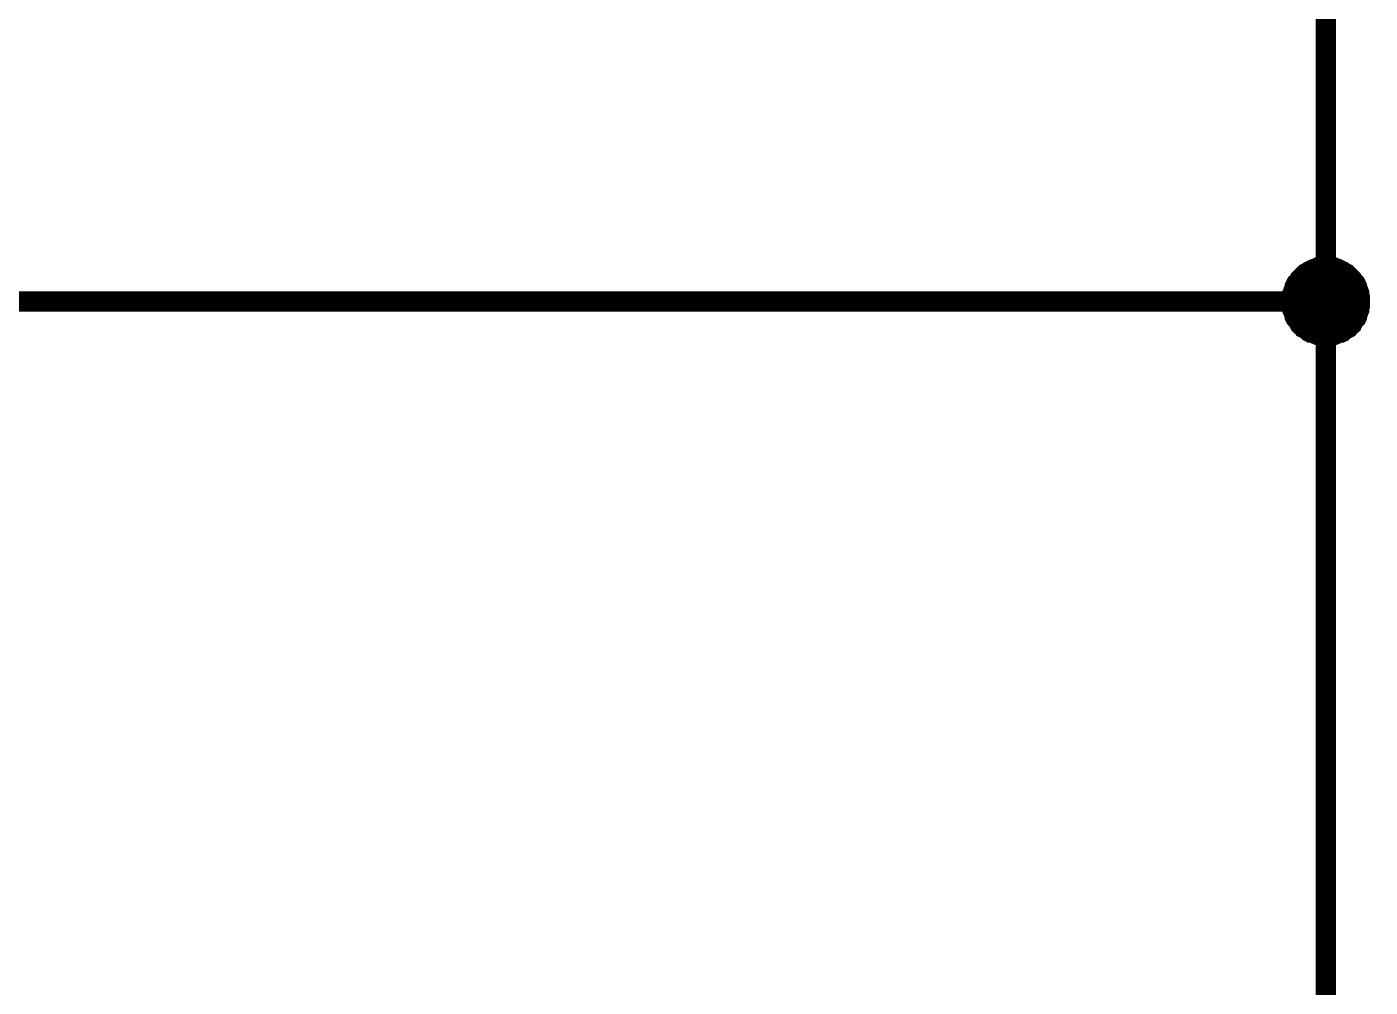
# Model space of a CAD drawing. Header units: inches. Extents: x 0 to 420, y 0 to 297.
# Drawn here: x 273.29 to 293.13, y 169.86 to 184.05 of the extents above; entities that cross this region are included whole.
import ezdxf

# ---------------------------------------------------------------- set-up
doc = ezdxf.new("R2010")
doc.units = ezdxf.units.IN
doc.layers.add('Sheet', color=255, linetype='Continuous')

msp = doc.modelspace()

# ---------------------------------------------------------------- linework, layer by layer
at = {"layer": 'Sheet'}
for points, const_width in [([(292.479, 186.499), (292.479, 179.99), (292.479, 167.499), (292.479, 163.993)], 0.3), ([(291.975, 179.99), (291.975, 180.013), (291.975, 180.046), (291.986, 180.069), (291.986, 180.091), (291.986, 180.113), (291.998, 180.147), (292.009, 180.169), (292.02, 180.192), (292.02, 180.214), (292.031, 180.237), (292.042, 180.259), (292.065, 180.281), (292.076, 180.293), (292.087, 180.315), (292.11, 180.337), (292.121, 180.349), (292.143, 180.371), (292.154, 180.382), (292.177, 180.405), (292.199, 180.416), (292.222, 180.427), (292.233, 180.438), (292.255, 180.449), (292.278, 180.461), (292.3, 180.472), (292.334, 180.483), (292.356, 180.494), (292.378, 180.494), (292.401, 180.494), (292.423, 180.505), (292.457, 180.505), (292.479, 180.505)], 0.3), ([(291.975, 179.99), (291.975, 180.013), (291.975, 180.046), (291.986, 180.069), (291.986, 180.091), (291.986, 180.113), (291.998, 180.147), (292.009, 180.169), (292.02, 180.192), (292.02, 180.214), (292.031, 180.237), (292.042, 180.259), (292.065, 180.281), (292.076, 180.293), (292.087, 180.315), (292.11, 180.337), (292.121, 180.349), (292.143, 180.371), (292.154, 180.382), (292.177, 180.405), (292.199, 180.416), (292.222, 180.427), (292.233, 180.438), (292.255, 180.449), (292.278, 180.461), (292.3, 180.472), (292.334, 180.483), (292.356, 180.494), (292.378, 180.494), (292.401, 180.494), (292.423, 180.505), (292.457, 180.505), (292.479, 180.505)], 0.3), ([(291.975, 179.99), (291.975, 180.013), (291.975, 180.046), (291.986, 180.069), (291.986, 180.091), (291.986, 180.113), (291.998, 180.147), (292.009, 180.169), (292.02, 180.192), (292.02, 180.214), (292.031, 180.237), (292.042, 180.259), (292.065, 180.281), (292.076, 180.293), (292.087, 180.315), (292.11, 180.337), (292.121, 180.349), (292.143, 180.371), (292.154, 180.382), (292.177, 180.405), (292.199, 180.416), (292.222, 180.427), (292.233, 180.438), (292.255, 180.449), (292.278, 180.461), (292.3, 180.472), (292.334, 180.483), (292.356, 180.494), (292.378, 180.494), (292.401, 180.494), (292.423, 180.505), (292.457, 180.505), (292.479, 180.505)], 0.3), ([(291.975, 179.99), (291.975, 180.013), (291.975, 180.046), (291.986, 180.069), (291.986, 180.091), (291.986, 180.113), (291.998, 180.147), (292.009, 180.169), (292.02, 180.192), (292.02, 180.214), (292.031, 180.237), (292.042, 180.259), (292.065, 180.281), (292.076, 180.293), (292.087, 180.315), (292.11, 180.337), (292.121, 180.349), (292.143, 180.371), (292.154, 180.382), (292.177, 180.405), (292.199, 180.416), (292.222, 180.427), (292.233, 180.438), (292.255, 180.449), (292.278, 180.461), (292.3, 180.472), (292.334, 180.483), (292.356, 180.494), (292.378, 180.494), (292.401, 180.494), (292.423, 180.505), (292.457, 180.505), (292.479, 180.505)], 0.3), ([(292.479, 180.505), (292.479, 180.505)], 0.3), ([(292.479, 180.505), (292.502, 180.505), (292.535, 180.505), (292.558, 180.494), (292.58, 180.494), (292.602, 180.494), (292.625, 180.483), (292.658, 180.472), (292.681, 180.461), (292.703, 180.449), (292.726, 180.438), (292.737, 180.427), (292.759, 180.416), (292.782, 180.405), (292.804, 180.382), (292.815, 180.371), (292.838, 180.349), (292.849, 180.337), (292.871, 180.315), (292.882, 180.293), (292.894, 180.281), (292.916, 180.259), (292.927, 180.237), (292.938, 180.214), (292.938, 180.192), (292.95, 180.169), (292.961, 180.147), (292.972, 180.113), (292.972, 180.091), (292.972, 180.069), (292.983, 180.046), (292.983, 180.013), (292.983, 179.99)], 0.3), ([(292.479, 180.505), (292.479, 180.505)], 0.3), ([(292.479, 180.505), (292.502, 180.505), (292.535, 180.505), (292.558, 180.494), (292.58, 180.494), (292.602, 180.494), (292.625, 180.483), (292.658, 180.472), (292.681, 180.461), (292.703, 180.449), (292.726, 180.438), (292.737, 180.427), (292.759, 180.416), (292.782, 180.405), (292.804, 180.382), (292.815, 180.371), (292.838, 180.349), (292.849, 180.337), (292.871, 180.315), (292.882, 180.293), (292.894, 180.281), (292.916, 180.259), (292.927, 180.237), (292.938, 180.214), (292.938, 180.192), (292.95, 180.169), (292.961, 180.147), (292.972, 180.113), (292.972, 180.091), (292.972, 180.069), (292.983, 180.046), (292.983, 180.013), (292.983, 179.99)], 0.3), ([(292.479, 180.505), (292.479, 180.505)], 0.3), ([(292.479, 180.505), (292.502, 180.505), (292.535, 180.505), (292.558, 180.494), (292.58, 180.494), (292.602, 180.494), (292.625, 180.483), (292.658, 180.472), (292.681, 180.461), (292.703, 180.449), (292.726, 180.438), (292.737, 180.427), (292.759, 180.416), (292.782, 180.405), (292.804, 180.382), (292.815, 180.371), (292.838, 180.349), (292.849, 180.337), (292.871, 180.315), (292.882, 180.293), (292.894, 180.281), (292.916, 180.259), (292.927, 180.237), (292.938, 180.214), (292.938, 180.192), (292.95, 180.169), (292.961, 180.147), (292.972, 180.113), (292.972, 180.091), (292.972, 180.069), (292.983, 180.046), (292.983, 180.013), (292.983, 179.99)], 0.3), ([(292.479, 180.505), (292.479, 180.505)], 0.3), ([(292.479, 180.505), (292.502, 180.505), (292.535, 180.505), (292.558, 180.494), (292.58, 180.494), (292.602, 180.494), (292.625, 180.483), (292.658, 180.472), (292.681, 180.461), (292.703, 180.449), (292.726, 180.438), (292.737, 180.427), (292.759, 180.416), (292.782, 180.405), (292.804, 180.382), (292.815, 180.371), (292.838, 180.349), (292.849, 180.337), (292.871, 180.315), (292.882, 180.293), (292.894, 180.281), (292.916, 180.259), (292.927, 180.237), (292.938, 180.214), (292.938, 180.192), (292.95, 180.169), (292.961, 180.147), (292.972, 180.113), (292.972, 180.091), (292.972, 180.069), (292.983, 180.046), (292.983, 180.013), (292.983, 179.99)], 0.3), ([(291.975, 179.99), (291.975, 180.013), (291.975, 180.046), (291.986, 180.069), (291.986, 180.091), (291.986, 180.113), (291.998, 180.147), (292.009, 180.169), (292.02, 180.192), (292.02, 180.214), (292.031, 180.237), (292.042, 180.259), (292.065, 180.281), (292.076, 180.293), (292.087, 180.315), (292.11, 180.337), (292.121, 180.349), (292.143, 180.371), (292.154, 180.382), (292.177, 180.405), (292.199, 180.416), (292.222, 180.427), (292.233, 180.438), (292.255, 180.449), (292.278, 180.461), (292.3, 180.472), (292.334, 180.483), (292.356, 180.494), (292.378, 180.494), (292.401, 180.494), (292.423, 180.505), (292.457, 180.505), (292.479, 180.505)], 0.0991), ([(291.975, 179.99), (291.975, 180.013), (291.975, 180.046), (291.986, 180.069), (291.986, 180.091), (291.986, 180.113), (291.998, 180.147), (292.009, 180.169), (292.02, 180.192), (292.02, 180.214), (292.031, 180.237), (292.042, 180.259), (292.065, 180.281), (292.076, 180.293), (292.087, 180.315), (292.11, 180.337), (292.121, 180.349), (292.143, 180.371), (292.154, 180.382), (292.177, 180.405), (292.199, 180.416), (292.222, 180.427), (292.233, 180.438), (292.255, 180.449), (292.278, 180.461), (292.3, 180.472), (292.334, 180.483), (292.356, 180.494), (292.378, 180.494), (292.401, 180.494), (292.423, 180.505), (292.457, 180.505), (292.479, 180.505)], 0.0991), ([(291.975, 179.99), (291.975, 180.013), (291.975, 180.046), (291.986, 180.069), (291.986, 180.091), (291.986, 180.113), (291.998, 180.147), (292.009, 180.169), (292.02, 180.192), (292.02, 180.214), (292.031, 180.237), (292.042, 180.259), (292.065, 180.281), (292.076, 180.293), (292.087, 180.315), (292.11, 180.337), (292.121, 180.349), (292.143, 180.371), (292.154, 180.382), (292.177, 180.405), (292.199, 180.416), (292.222, 180.427), (292.233, 180.438), (292.255, 180.449), (292.278, 180.461), (292.3, 180.472), (292.334, 180.483), (292.356, 180.494), (292.378, 180.494), (292.401, 180.494), (292.423, 180.505), (292.457, 180.505), (292.479, 180.505)], 0.0991), ([(291.975, 179.99), (291.975, 180.013), (291.975, 180.046), (291.986, 180.069), (291.986, 180.091), (291.986, 180.113), (291.998, 180.147), (292.009, 180.169), (292.02, 180.192), (292.02, 180.214), (292.031, 180.237), (292.042, 180.259), (292.065, 180.281), (292.076, 180.293), (292.087, 180.315), (292.11, 180.337), (292.121, 180.349), (292.143, 180.371), (292.154, 180.382), (292.177, 180.405), (292.199, 180.416), (292.222, 180.427), (292.233, 180.438), (292.255, 180.449), (292.278, 180.461), (292.3, 180.472), (292.334, 180.483), (292.356, 180.494), (292.378, 180.494), (292.401, 180.494), (292.423, 180.505), (292.457, 180.505), (292.479, 180.505)], 0.0991), ([(292.479, 180.505), (292.479, 180.505)], 0.0991), ([(292.479, 180.505), (292.502, 180.505), (292.535, 180.505), (292.558, 180.494), (292.58, 180.494), (292.602, 180.494), (292.625, 180.483), (292.658, 180.472), (292.681, 180.461), (292.703, 180.449), (292.726, 180.438), (292.737, 180.427), (292.759, 180.416), (292.782, 180.405), (292.804, 180.382), (292.815, 180.371), (292.838, 180.349), (292.849, 180.337), (292.871, 180.315), (292.882, 180.293), (292.894, 180.281), (292.916, 180.259), (292.927, 180.237), (292.938, 180.214), (292.938, 180.192), (292.95, 180.169), (292.961, 180.147), (292.972, 180.113), (292.972, 180.091), (292.972, 180.069), (292.983, 180.046), (292.983, 180.013), (292.983, 179.99)], 0.0991), ([(292.479, 180.505), (292.479, 180.505)], 0.0991), ([(292.479, 180.505), (292.502, 180.505), (292.535, 180.505), (292.558, 180.494), (292.58, 180.494), (292.602, 180.494), (292.625, 180.483), (292.658, 180.472), (292.681, 180.461), (292.703, 180.449), (292.726, 180.438), (292.737, 180.427), (292.759, 180.416), (292.782, 180.405), (292.804, 180.382), (292.815, 180.371), (292.838, 180.349), (292.849, 180.337), (292.871, 180.315), (292.882, 180.293), (292.894, 180.281), (292.916, 180.259), (292.927, 180.237), (292.938, 180.214), (292.938, 180.192), (292.95, 180.169), (292.961, 180.147), (292.972, 180.113), (292.972, 180.091), (292.972, 180.069), (292.983, 180.046), (292.983, 180.013), (292.983, 179.99)], 0.0991), ([(292.479, 180.505), (292.479, 180.505)], 0.0991), ([(292.479, 180.505), (292.502, 180.505), (292.535, 180.505), (292.558, 180.494), (292.58, 180.494), (292.602, 180.494), (292.625, 180.483), (292.658, 180.472), (292.681, 180.461), (292.703, 180.449), (292.726, 180.438), (292.737, 180.427), (292.759, 180.416), (292.782, 180.405), (292.804, 180.382), (292.815, 180.371), (292.838, 180.349), (292.849, 180.337), (292.871, 180.315), (292.882, 180.293), (292.894, 180.281), (292.916, 180.259), (292.927, 180.237), (292.938, 180.214), (292.938, 180.192), (292.95, 180.169), (292.961, 180.147), (292.972, 180.113), (292.972, 180.091), (292.972, 180.069), (292.983, 180.046), (292.983, 180.013), (292.983, 179.99)], 0.0991), ([(292.479, 180.505), (292.479, 180.505)], 0.0991), ([(292.479, 180.505), (292.502, 180.505), (292.535, 180.505), (292.558, 180.494), (292.58, 180.494), (292.602, 180.494), (292.625, 180.483), (292.658, 180.472), (292.681, 180.461), (292.703, 180.449), (292.726, 180.438), (292.737, 180.427), (292.759, 180.416), (292.782, 180.405), (292.804, 180.382), (292.815, 180.371), (292.838, 180.349), (292.849, 180.337), (292.871, 180.315), (292.882, 180.293), (292.894, 180.281), (292.916, 180.259), (292.927, 180.237), (292.938, 180.214), (292.938, 180.192), (292.95, 180.169), (292.961, 180.147), (292.972, 180.113), (292.972, 180.091), (292.972, 180.069), (292.983, 180.046), (292.983, 180.013), (292.983, 179.99)], 0.0991), ([(270.485, 179.99), (275.479, 179.99)], 0.3), ([(275.479, 179.99), (292.479, 179.99)], 0.3), ([(292.479, 179.486), (292.457, 179.486), (292.423, 179.486), (292.401, 179.497), (292.378, 179.497), (292.356, 179.497), (292.334, 179.508), (292.3, 179.52), (292.278, 179.531), (292.255, 179.531), (292.233, 179.542), (292.222, 179.553), (292.199, 179.576), (292.177, 179.587), (292.154, 179.598), (292.143, 179.62), (292.121, 179.632), (292.11, 179.654), (292.087, 179.665), (292.076, 179.688), (292.065, 179.71), (292.042, 179.732), (292.031, 179.744), (292.02, 179.766), (292.02, 179.789), (292.009, 179.811), (291.998, 179.845), (291.986, 179.867), (291.986, 179.889), (291.986, 179.912), (291.975, 179.934), (291.975, 179.968), (291.975, 179.99)], 0.3), ([(291.975, 179.99), (291.975, 179.99)], 0.3), ([(292.479, 179.486), (292.457, 179.486), (292.423, 179.486), (292.401, 179.497), (292.378, 179.497), (292.356, 179.497), (292.334, 179.508), (292.3, 179.52), (292.278, 179.531), (292.255, 179.531), (292.233, 179.542), (292.222, 179.553), (292.199, 179.576), (292.177, 179.587), (292.154, 179.598), (292.143, 179.62), (292.121, 179.632), (292.11, 179.654), (292.087, 179.665), (292.076, 179.688), (292.065, 179.71), (292.042, 179.732), (292.031, 179.744), (292.02, 179.766), (292.02, 179.789), (292.009, 179.811), (291.998, 179.845), (291.986, 179.867), (291.986, 179.889), (291.986, 179.912), (291.975, 179.934), (291.975, 179.968), (291.975, 179.99)], 0.3), ([(291.975, 179.99), (291.975, 179.99)], 0.3), ([(292.479, 179.486), (292.457, 179.486), (292.423, 179.486), (292.401, 179.497), (292.378, 179.497), (292.356, 179.497), (292.334, 179.508), (292.3, 179.52), (292.278, 179.531), (292.255, 179.531), (292.233, 179.542), (292.222, 179.553), (292.199, 179.576), (292.177, 179.587), (292.154, 179.598), (292.143, 179.62), (292.121, 179.632), (292.11, 179.654), (292.087, 179.665), (292.076, 179.688), (292.065, 179.71), (292.042, 179.732), (292.031, 179.744), (292.02, 179.766), (292.02, 179.789), (292.009, 179.811), (291.998, 179.845), (291.986, 179.867), (291.986, 179.889), (291.986, 179.912), (291.975, 179.934), (291.975, 179.968), (291.975, 179.99)], 0.3), ([(291.975, 179.99), (291.975, 179.99)], 0.3), ([(292.479, 179.486), (292.457, 179.486), (292.423, 179.486), (292.401, 179.497), (292.378, 179.497), (292.356, 179.497), (292.334, 179.508), (292.3, 179.52), (292.278, 179.531), (292.255, 179.531), (292.233, 179.542), (292.222, 179.553), (292.199, 179.576), (292.177, 179.587), (292.154, 179.598), (292.143, 179.62), (292.121, 179.632), (292.11, 179.654), (292.087, 179.665), (292.076, 179.688), (292.065, 179.71), (292.042, 179.732), (292.031, 179.744), (292.02, 179.766), (292.02, 179.789), (292.009, 179.811), (291.998, 179.845), (291.986, 179.867), (291.986, 179.889), (291.986, 179.912), (291.975, 179.934), (291.975, 179.968), (291.975, 179.99)], 0.3), ([(291.975, 179.99), (291.975, 179.99)], 0.3), ([(292.479, 179.486), (292.457, 179.486), (292.423, 179.486), (292.401, 179.497), (292.378, 179.497), (292.356, 179.497), (292.334, 179.508), (292.3, 179.52), (292.278, 179.531), (292.255, 179.531), (292.233, 179.542), (292.222, 179.553), (292.199, 179.576), (292.177, 179.587), (292.154, 179.598), (292.143, 179.62), (292.121, 179.632), (292.11, 179.654), (292.087, 179.665), (292.076, 179.688), (292.065, 179.71), (292.042, 179.732), (292.031, 179.744), (292.02, 179.766), (292.02, 179.789), (292.009, 179.811), (291.998, 179.845), (291.986, 179.867), (291.986, 179.889), (291.986, 179.912), (291.975, 179.934), (291.975, 179.968), (291.975, 179.99)], 0.0991), ([(291.975, 179.99), (291.975, 179.99)], 0.0991), ([(292.479, 179.486), (292.457, 179.486), (292.423, 179.486), (292.401, 179.497), (292.378, 179.497), (292.356, 179.497), (292.334, 179.508), (292.3, 179.52), (292.278, 179.531), (292.255, 179.531), (292.233, 179.542), (292.222, 179.553), (292.199, 179.576), (292.177, 179.587), (292.154, 179.598), (292.143, 179.62), (292.121, 179.632), (292.11, 179.654), (292.087, 179.665), (292.076, 179.688), (292.065, 179.71), (292.042, 179.732), (292.031, 179.744), (292.02, 179.766), (292.02, 179.789), (292.009, 179.811), (291.998, 179.845), (291.986, 179.867), (291.986, 179.889), (291.986, 179.912), (291.975, 179.934), (291.975, 179.968), (291.975, 179.99)], 0.0991), ([(291.975, 179.99), (291.975, 179.99)], 0.0991), ([(292.479, 179.486), (292.457, 179.486), (292.423, 179.486), (292.401, 179.497), (292.378, 179.497), (292.356, 179.497), (292.334, 179.508), (292.3, 179.52), (292.278, 179.531), (292.255, 179.531), (292.233, 179.542), (292.222, 179.553), (292.199, 179.576), (292.177, 179.587), (292.154, 179.598), (292.143, 179.62), (292.121, 179.632), (292.11, 179.654), (292.087, 179.665), (292.076, 179.688), (292.065, 179.71), (292.042, 179.732), (292.031, 179.744), (292.02, 179.766), (292.02, 179.789), (292.009, 179.811), (291.998, 179.845), (291.986, 179.867), (291.986, 179.889), (291.986, 179.912), (291.975, 179.934), (291.975, 179.968), (291.975, 179.99)], 0.0991), ([(291.975, 179.99), (291.975, 179.99)], 0.0991), ([(292.479, 179.486), (292.457, 179.486), (292.423, 179.486), (292.401, 179.497), (292.378, 179.497), (292.356, 179.497), (292.334, 179.508), (292.3, 179.52), (292.278, 179.531), (292.255, 179.531), (292.233, 179.542), (292.222, 179.553), (292.199, 179.576), (292.177, 179.587), (292.154, 179.598), (292.143, 179.62), (292.121, 179.632), (292.11, 179.654), (292.087, 179.665), (292.076, 179.688), (292.065, 179.71), (292.042, 179.732), (292.031, 179.744), (292.02, 179.766), (292.02, 179.789), (292.009, 179.811), (291.998, 179.845), (291.986, 179.867), (291.986, 179.889), (291.986, 179.912), (291.975, 179.934), (291.975, 179.968), (291.975, 179.99)], 0.0991), ([(291.975, 179.99), (291.975, 179.99)], 0.0991), ([(292.983, 179.99), (292.983, 179.968), (292.983, 179.934), (292.972, 179.912), (292.972, 179.889), (292.972, 179.867), (292.961, 179.845), (292.95, 179.811), (292.938, 179.789), (292.938, 179.766), (292.927, 179.744), (292.916, 179.732), (292.894, 179.71), (292.882, 179.688), (292.871, 179.665), (292.849, 179.654), (292.838, 179.632), (292.815, 179.62), (292.804, 179.598), (292.782, 179.587), (292.759, 179.576), (292.737, 179.553), (292.726, 179.542), (292.703, 179.531), (292.681, 179.531), (292.658, 179.52), (292.625, 179.508), (292.602, 179.497), (292.58, 179.497), (292.558, 179.497), (292.535, 179.486), (292.502, 179.486), (292.479, 179.486)], 0.3), ([(292.983, 179.99), (292.983, 179.968), (292.983, 179.934), (292.972, 179.912), (292.972, 179.889), (292.972, 179.867), (292.961, 179.845), (292.95, 179.811), (292.938, 179.789), (292.938, 179.766), (292.927, 179.744), (292.916, 179.732), (292.894, 179.71), (292.882, 179.688), (292.871, 179.665), (292.849, 179.654), (292.838, 179.632), (292.815, 179.62), (292.804, 179.598), (292.782, 179.587), (292.759, 179.576), (292.737, 179.553), (292.726, 179.542), (292.703, 179.531), (292.681, 179.531), (292.658, 179.52), (292.625, 179.508), (292.602, 179.497), (292.58, 179.497), (292.558, 179.497), (292.535, 179.486), (292.502, 179.486), (292.479, 179.486)], 0.3), ([(292.983, 179.99), (292.983, 179.968), (292.983, 179.934), (292.972, 179.912), (292.972, 179.889), (292.972, 179.867), (292.961, 179.845), (292.95, 179.811), (292.938, 179.789), (292.938, 179.766), (292.927, 179.744), (292.916, 179.732), (292.894, 179.71), (292.882, 179.688), (292.871, 179.665), (292.849, 179.654), (292.838, 179.632), (292.815, 179.62), (292.804, 179.598), (292.782, 179.587), (292.759, 179.576), (292.737, 179.553), (292.726, 179.542), (292.703, 179.531), (292.681, 179.531), (292.658, 179.52), (292.625, 179.508), (292.602, 179.497), (292.58, 179.497), (292.558, 179.497), (292.535, 179.486), (292.502, 179.486), (292.479, 179.486)], 0.3), ([(292.983, 179.99), (292.983, 179.968), (292.983, 179.934), (292.972, 179.912), (292.972, 179.889), (292.972, 179.867), (292.961, 179.845), (292.95, 179.811), (292.938, 179.789), (292.938, 179.766), (292.927, 179.744), (292.916, 179.732), (292.894, 179.71), (292.882, 179.688), (292.871, 179.665), (292.849, 179.654), (292.838, 179.632), (292.815, 179.62), (292.804, 179.598), (292.782, 179.587), (292.759, 179.576), (292.737, 179.553), (292.726, 179.542), (292.703, 179.531), (292.681, 179.531), (292.658, 179.52), (292.625, 179.508), (292.602, 179.497), (292.58, 179.497), (292.558, 179.497), (292.535, 179.486), (292.502, 179.486), (292.479, 179.486)], 0.3), ([(292.983, 179.99), (292.983, 179.968), (292.983, 179.934), (292.972, 179.912), (292.972, 179.889), (292.972, 179.867), (292.961, 179.845), (292.95, 179.811), (292.938, 179.789), (292.938, 179.766), (292.927, 179.744), (292.916, 179.732), (292.894, 179.71), (292.882, 179.688), (292.871, 179.665), (292.849, 179.654), (292.838, 179.632), (292.815, 179.62), (292.804, 179.598), (292.782, 179.587), (292.759, 179.576), (292.737, 179.553), (292.726, 179.542), (292.703, 179.531), (292.681, 179.531), (292.658, 179.52), (292.625, 179.508), (292.602, 179.497), (292.58, 179.497), (292.558, 179.497), (292.535, 179.486), (292.502, 179.486), (292.479, 179.486)], 0.0991), ([(292.983, 179.99), (292.983, 179.968), (292.983, 179.934), (292.972, 179.912), (292.972, 179.889), (292.972, 179.867), (292.961, 179.845), (292.95, 179.811), (292.938, 179.789), (292.938, 179.766), (292.927, 179.744), (292.916, 179.732), (292.894, 179.71), (292.882, 179.688), (292.871, 179.665), (292.849, 179.654), (292.838, 179.632), (292.815, 179.62), (292.804, 179.598), (292.782, 179.587), (292.759, 179.576), (292.737, 179.553), (292.726, 179.542), (292.703, 179.531), (292.681, 179.531), (292.658, 179.52), (292.625, 179.508), (292.602, 179.497), (292.58, 179.497), (292.558, 179.497), (292.535, 179.486), (292.502, 179.486), (292.479, 179.486)], 0.0991), ([(292.983, 179.99), (292.983, 179.968), (292.983, 179.934), (292.972, 179.912), (292.972, 179.889), (292.972, 179.867), (292.961, 179.845), (292.95, 179.811), (292.938, 179.789), (292.938, 179.766), (292.927, 179.744), (292.916, 179.732), (292.894, 179.71), (292.882, 179.688), (292.871, 179.665), (292.849, 179.654), (292.838, 179.632), (292.815, 179.62), (292.804, 179.598), (292.782, 179.587), (292.759, 179.576), (292.737, 179.553), (292.726, 179.542), (292.703, 179.531), (292.681, 179.531), (292.658, 179.52), (292.625, 179.508), (292.602, 179.497), (292.58, 179.497), (292.558, 179.497), (292.535, 179.486), (292.502, 179.486), (292.479, 179.486)], 0.0991), ([(292.983, 179.99), (292.983, 179.968), (292.983, 179.934), (292.972, 179.912), (292.972, 179.889), (292.972, 179.867), (292.961, 179.845), (292.95, 179.811), (292.938, 179.789), (292.938, 179.766), (292.927, 179.744), (292.916, 179.732), (292.894, 179.71), (292.882, 179.688), (292.871, 179.665), (292.849, 179.654), (292.838, 179.632), (292.815, 179.62), (292.804, 179.598), (292.782, 179.587), (292.759, 179.576), (292.737, 179.553), (292.726, 179.542), (292.703, 179.531), (292.681, 179.531), (292.658, 179.52), (292.625, 179.508), (292.602, 179.497), (292.58, 179.497), (292.558, 179.497), (292.535, 179.486), (292.502, 179.486), (292.479, 179.486)], 0.0991), ([(292.983, 179.99), (292.983, 179.99), (292.983, 179.99), (292.983, 179.99), (292.983, 179.99), (292.983, 179.99), (292.983, 179.99), (292.983, 179.99), (292.983, 179.99), (292.983, 179.99), (292.983, 179.99), (292.983, 179.99), (292.983, 179.99), (292.983, 179.99), (292.983, 179.99), (292.983, 179.99), (292.983, 179.99), (292.983, 179.99), (292.983, 179.99), (292.983, 179.99), (292.983, 179.99), (292.983, 179.99), (292.983, 179.99), (292.983, 179.99), (292.983, 179.99), (292.983, 179.99), (292.983, 179.99), (292.983, 179.99), (292.983, 179.99), (292.983, 179.99), (292.983, 179.99), (292.983, 179.99), (292.983, 179.99)], 0.3), ([(292.983, 179.99), (292.983, 179.99)], 0.3), ([(292.983, 179.99), (292.983, 179.99), (292.983, 179.99), (292.983, 179.99), (292.983, 179.99), (292.983, 179.99), (292.983, 179.99), (292.983, 179.99), (292.983, 179.99), (292.983, 179.99), (292.983, 179.99), (292.983, 179.99), (292.983, 179.99), (292.983, 179.99), (292.983, 179.99), (292.983, 179.99), (292.983, 179.99), (292.983, 179.99), (292.983, 179.99), (292.983, 179.99), (292.983, 179.99), (292.983, 179.99), (292.983, 179.99), (292.983, 179.99), (292.983, 179.99), (292.983, 179.99), (292.983, 179.99), (292.983, 179.99), (292.983, 179.99), (292.983, 179.99), (292.983, 179.99), (292.983, 179.99), (292.983, 179.99)], 0.3), ([(292.983, 179.99), (292.983, 179.99)], 0.3), ([(292.983, 179.99), (292.983, 179.99), (292.983, 179.99), (292.983, 179.99), (292.983, 179.99), (292.983, 179.99), (292.983, 179.99), (292.983, 179.99), (292.983, 179.99), (292.983, 179.99), (292.983, 179.99), (292.983, 179.99), (292.983, 179.99), (292.983, 179.99), (292.983, 179.99), (292.983, 179.99), (292.983, 179.99), (292.983, 179.99), (292.983, 179.99), (292.983, 179.99), (292.983, 179.99), (292.983, 179.99), (292.983, 179.99), (292.983, 179.99), (292.983, 179.99), (292.983, 179.99), (292.983, 179.99), (292.983, 179.99), (292.983, 179.99), (292.983, 179.99), (292.983, 179.99), (292.983, 179.99), (292.983, 179.99)], 0.3), ([(292.983, 179.99), (292.983, 179.99)], 0.3), ([(292.983, 179.99), (292.983, 179.99), (292.983, 179.99), (292.983, 179.99), (292.983, 179.99), (292.983, 179.99), (292.983, 179.99), (292.983, 179.99), (292.983, 179.99), (292.983, 179.99), (292.983, 179.99), (292.983, 179.99), (292.983, 179.99), (292.983, 179.99), (292.983, 179.99), (292.983, 179.99), (292.983, 179.99), (292.983, 179.99), (292.983, 179.99), (292.983, 179.99), (292.983, 179.99), (292.983, 179.99), (292.983, 179.99), (292.983, 179.99), (292.983, 179.99), (292.983, 179.99), (292.983, 179.99), (292.983, 179.99), (292.983, 179.99), (292.983, 179.99), (292.983, 179.99), (292.983, 179.99), (292.983, 179.99)], 0.3), ([(292.983, 179.99), (292.983, 179.99)], 0.3), ([(292.983, 179.99), (292.983, 179.99), (292.983, 179.99), (292.983, 179.99), (292.983, 179.99), (292.983, 179.99), (292.983, 179.99), (292.983, 179.99), (292.983, 179.99), (292.983, 179.99), (292.983, 179.99), (292.983, 179.99), (292.983, 179.99), (292.983, 179.99), (292.983, 179.99), (292.983, 179.99), (292.983, 179.99), (292.983, 179.99), (292.983, 179.99), (292.983, 179.99), (292.983, 179.99), (292.983, 179.99), (292.983, 179.99), (292.983, 179.99), (292.983, 179.99), (292.983, 179.99), (292.983, 179.99), (292.983, 179.99), (292.983, 179.99), (292.983, 179.99), (292.983, 179.99), (292.983, 179.99), (292.983, 179.99)], 0.0991), ([(292.983, 179.99), (292.983, 179.99)], 0.0991), ([(292.983, 179.99), (292.983, 179.99), (292.983, 179.99), (292.983, 179.99), (292.983, 179.99), (292.983, 179.99), (292.983, 179.99), (292.983, 179.99), (292.983, 179.99), (292.983, 179.99), (292.983, 179.99), (292.983, 179.99), (292.983, 179.99), (292.983, 179.99), (292.983, 179.99), (292.983, 179.99), (292.983, 179.99), (292.983, 179.99), (292.983, 179.99), (292.983, 179.99), (292.983, 179.99), (292.983, 179.99), (292.983, 179.99), (292.983, 179.99), (292.983, 179.99), (292.983, 179.99), (292.983, 179.99), (292.983, 179.99), (292.983, 179.99), (292.983, 179.99), (292.983, 179.99), (292.983, 179.99), (292.983, 179.99)], 0.0991), ([(292.983, 179.99), (292.983, 179.99)], 0.0991), ([(292.983, 179.99), (292.983, 179.99), (292.983, 179.99), (292.983, 179.99), (292.983, 179.99), (292.983, 179.99), (292.983, 179.99), (292.983, 179.99), (292.983, 179.99), (292.983, 179.99), (292.983, 179.99), (292.983, 179.99), (292.983, 179.99), (292.983, 179.99), (292.983, 179.99), (292.983, 179.99), (292.983, 179.99), (292.983, 179.99), (292.983, 179.99), (292.983, 179.99), (292.983, 179.99), (292.983, 179.99), (292.983, 179.99), (292.983, 179.99), (292.983, 179.99), (292.983, 179.99), (292.983, 179.99), (292.983, 179.99), (292.983, 179.99), (292.983, 179.99), (292.983, 179.99), (292.983, 179.99), (292.983, 179.99)], 0.0991), ([(292.983, 179.99), (292.983, 179.99)], 0.0991), ([(292.983, 179.99), (292.983, 179.99), (292.983, 179.99), (292.983, 179.99), (292.983, 179.99), (292.983, 179.99), (292.983, 179.99), (292.983, 179.99), (292.983, 179.99), (292.983, 179.99), (292.983, 179.99), (292.983, 179.99), (292.983, 179.99), (292.983, 179.99), (292.983, 179.99), (292.983, 179.99), (292.983, 179.99), (292.983, 179.99), (292.983, 179.99), (292.983, 179.99), (292.983, 179.99), (292.983, 179.99), (292.983, 179.99), (292.983, 179.99), (292.983, 179.99), (292.983, 179.99), (292.983, 179.99), (292.983, 179.99), (292.983, 179.99), (292.983, 179.99), (292.983, 179.99), (292.983, 179.99), (292.983, 179.99)], 0.0991), ([(292.983, 179.99), (292.983, 179.99)], 0.0991)]:
    msp.add_lwpolyline(points, dxfattribs=dict(at, const_width=const_width))
at = {"layer": 'Sheet', "const_width": 0.508}
msp.add_lwpolyline([(292.246, 180, 1), (292.754, 180, 1)], format="xyb", close=True, dxfattribs=at)

doc.saveas('drawing.dxf')
